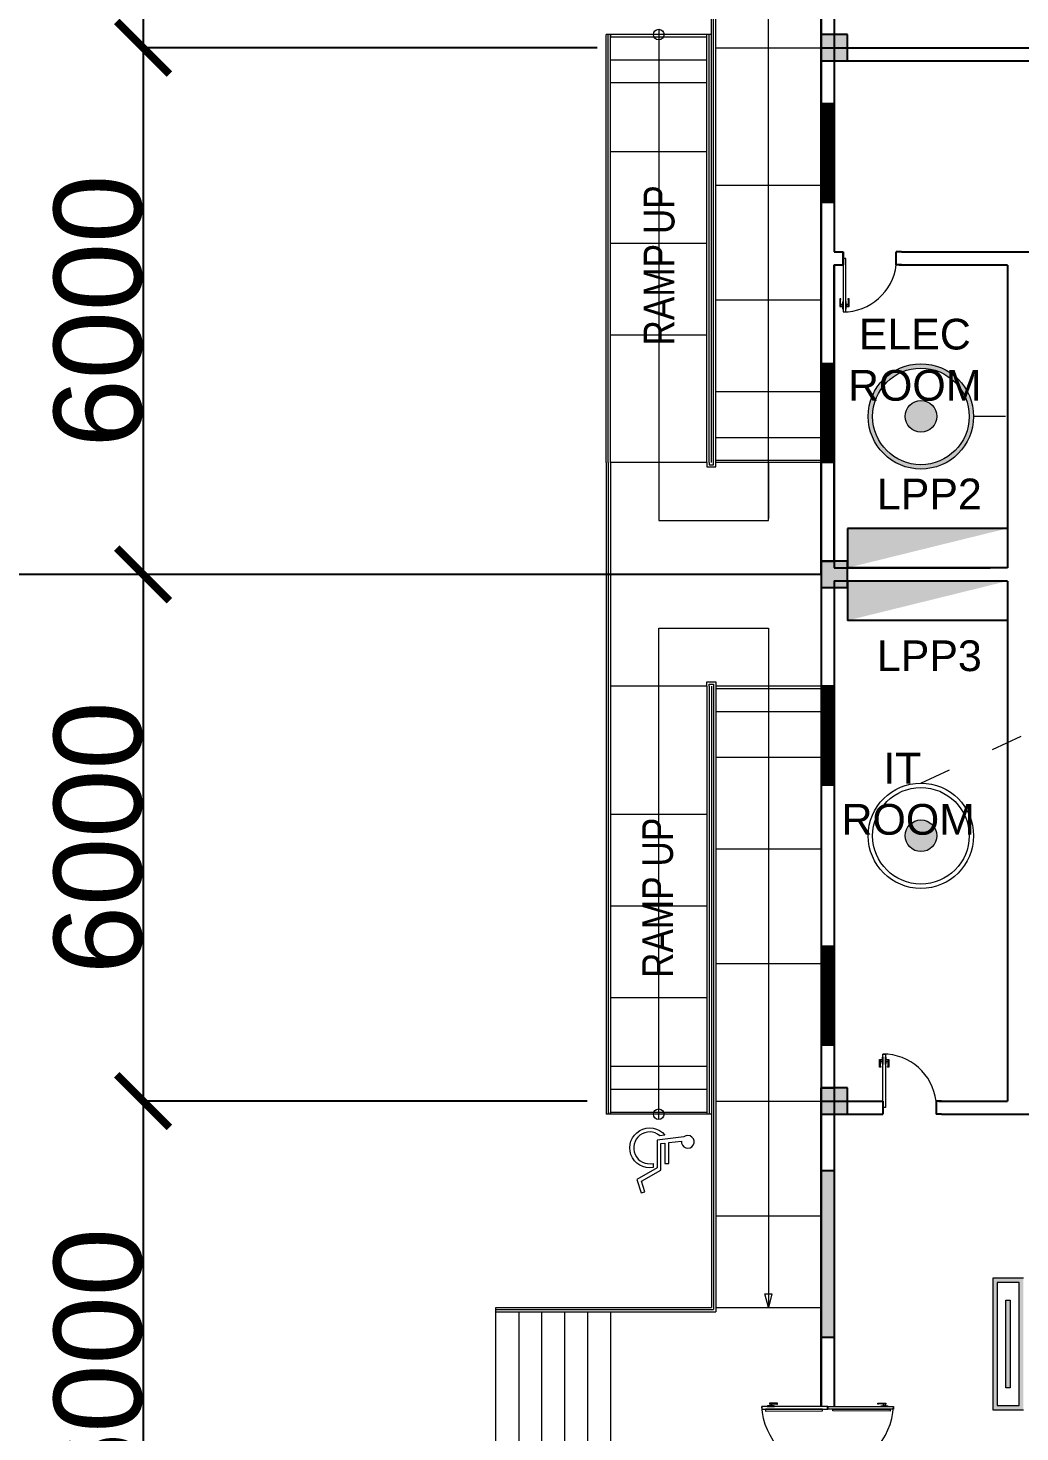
# Model space of a CAD drawing. Header units: millimetres. Extents: x 3339 to 2017737, y 4955 to 2748989.
# Drawn here: x 1420207 to 1431505, y 1251940 to 1267933 of the extents above; entities that cross this region are included whole.
import ezdxf

# ---------------------------------------------------------------- set-up
doc = ezdxf.new("R2010")
doc.units = ezdxf.units.MM
doc.header["$LTSCALE"] = 30
doc.linetypes.add('ACAD_ISO03W100', pattern=[30, 12, -18])
for name, color, linetype, lineweight in [('A-DETL-GENF', 92, 'Continuous', 13), ('A-DOOR', 31, 'Continuous', 13), ('LIGHT LINES', 6, 'ACAD_ISO03W100', 13), ('LIGHTS', 6, 'Continuous', 13), ('STAIR', 1, 'Continuous', 5), ('T-WAL', 4, 'Continuous', 5)]:
    doc.layers.add(name, color=color, linetype=linetype, lineweight=lineweight)
for name, color, linetype in [('DIM LINES', 7, 'Continuous'), ('TEXT', 7, 'Continuous'), ('window', 92, 'Continuous')]:
    doc.layers.add(name, color=color, linetype=linetype)
doc.styles.add('Arial Narrow', font='ARIALN.TTF', dxfattribs={"height": 200})
doc.styles.get("Standard").update_dxf_attribs({"font": 'arial.ttf'})
doc.dimstyles.new('GREEN', dxfattribs={"dimtxt": 1000, "dimasz": 600, "dimexe": 0.18, "dimexo": 0.0625, "dimgap": 0.09, "dimtad": 2, "dimdec": 0, "dimzin": 0, "dimdsep": 46, "dimtxsty": 'Standard', "dimblk": 'ARCHTICK', "dimcen": 0.09, "dimclrd": 3, "dimclre": 3, "dimclrt": 2, "dimadec": 0, "dimazin": 0, "dimtfac": 1, "dimtdec": 0, "dimtofl": 0, "dimtmove": 0, "dimatfit": 3, "dimfxl": 1, "dimtolj": 1, "dimtzin": 0, "dimarcsym": 0})
pattern_1 = [(45, (1428186.85928, 1237541.24652), (-0.08838834765, 0.08838834765), [])]
pattern_2 = [(45, (1428186.85928, 1240503.74652), (-0.08838834765, 0.08838834765), [])]

# ---------------------------------------------------------------- blocks, each defined once
blk = doc.blocks.new('_ArchTick')
at = {"color": 0, "linetype": 'ByBlock', "const_width": 0.15}
blk.add_lwpolyline([(-0.5, -0.5), (0.5, 0.5)], dxfattribs=at)
blk = doc.blocks.new('*D605')
at = {"layer": 'Defpoints', "color": 0, "transparency": 16777216}
for p in [(1412530, 1308509), (1429240, 1308509), (1429240, 1238709)]:
    blk.add_point(p, dxfattribs=at)
at = {"layer": 'DIM LINES', "color": 3, "linetype": 'ByBlock', "lineweight": -2, "transparency": 16777216}
for p, q in [((1429240, 1308509), (1412530, 1308509)), ((1412530, 1238709), (1412530, 1308509)), ((1429240, 1238709), (1412530, 1238709))]:
    blk.add_line(p, q, dxfattribs=at)
at = {"layer": 'DIM LINES', "color": 3, "lineweight": -2, "transparency": 16777216, "xscale": 600, "yscale": 600, "zscale": 600}
for p, rotation in [((1412530, 1308509), 90), ((1412530, 1238709), 270)]:
    blk.add_blockref('_ArchTick', p, dxfattribs=dict(at, rotation=rotation))
at = {"layer": 'DIM LINES', "color": 2, "transparency": 16777216, "insert": (1412020, 1273609), "char_height": 1000, "attachment_point": 5, "rotation": 90}
blk.add_mtext('\\A1;69800', dxfattribs=at)
blk = doc.blocks.new('*D638')
at = {"layer": 'Defpoints', "color": 0, "transparency": 16777216}
for p in [(1417228, 1261709), (1429240, 1261709), (1429240, 1238709)]:
    blk.add_point(p, dxfattribs=at)
at = {"layer": 'DIM LINES', "color": 3, "linetype": 'ByBlock', "lineweight": -2, "transparency": 16777216}
for p, q in [((1429240, 1261709), (1417228, 1261709)), ((1417228, 1238709), (1417228, 1261709)), ((1429240, 1238709), (1417228, 1238709))]:
    blk.add_line(p, q, dxfattribs=at)
at = {"layer": 'DIM LINES', "color": 3, "lineweight": -2, "transparency": 16777216, "xscale": 600, "yscale": 600, "zscale": 600}
for p, rotation in [((1417228, 1261709), 90), ((1417228, 1238709), 270)]:
    blk.add_blockref('_ArchTick', p, dxfattribs=dict(at, rotation=rotation))
at = {"layer": 'DIM LINES', "color": 2, "transparency": 16777216, "insert": (1416717, 1250209), "char_height": 1000, "attachment_point": 5, "rotation": 90}
blk.add_mtext('\\A1;23000', dxfattribs=at)
blk = doc.blocks.new('*D857')
at = {"layer": 'Defpoints', "color": 0, "transparency": 16777216}
for p in [(1417228, 1284709), (1429240, 1284709), (1429240, 1261709)]:
    blk.add_point(p, dxfattribs=at)
at = {"layer": 'DIM LINES', "color": 3, "linetype": 'ByBlock', "lineweight": -2, "transparency": 16777216}
for p, q in [((1429240, 1284709), (1417228, 1284709)), ((1417228, 1261709), (1417228, 1284709)), ((1429240, 1261709), (1417228, 1261709))]:
    blk.add_line(p, q, dxfattribs=at)
at = {"layer": 'DIM LINES', "color": 3, "lineweight": -2, "transparency": 16777216, "xscale": 600, "yscale": 600, "zscale": 600}
for p, rotation in [((1417228, 1284709), 90), ((1417228, 1261709), 270)]:
    blk.add_blockref('_ArchTick', p, dxfattribs=dict(at, rotation=rotation))
at = {"layer": 'DIM LINES', "color": 2, "transparency": 16777216, "insert": (1416717, 1273209), "char_height": 1000, "attachment_point": 5, "rotation": 90}
blk.add_mtext('\\A1;23000', dxfattribs=at)
blk = doc.blocks.new('*D639')
at = {"layer": 'Defpoints', "color": 0, "transparency": 16777216}
for p in [(1429240, 1261709), (1421517, 1255709), (1426576, 1255709)]:
    blk.add_point(p, dxfattribs=at)
at = {"layer": 'DIM LINES', "color": 3, "linetype": 'ByBlock', "lineweight": -2, "transparency": 16777216}
for p, q in [((1429240, 1261709), (1421516, 1261709)), ((1421517, 1261709), (1421517, 1255709)), ((1426576, 1255709), (1421516, 1255709))]:
    blk.add_line(p, q, dxfattribs=at)
at = {"layer": 'DIM LINES', "color": 3, "lineweight": -2, "transparency": 16777216, "xscale": 600, "yscale": 600, "zscale": 600}
for p, rotation in [((1421517, 1261709), 90), ((1421517, 1255709), 270)]:
    blk.add_blockref('_ArchTick', p, dxfattribs=dict(at, rotation=rotation))
at = {"layer": 'DIM LINES', "color": 2, "transparency": 16777216, "insert": (1421006, 1258709), "char_height": 1000, "attachment_point": 5, "rotation": 90}
blk.add_mtext('\\A1;6000', dxfattribs=at)
blk = doc.blocks.new('*D640')
at = {"layer": 'Defpoints', "color": 0, "transparency": 16777216}
for p in [(1426576, 1255709), (1421517, 1249709), (1429240, 1249709)]:
    blk.add_point(p, dxfattribs=at)
at = {"layer": 'DIM LINES', "color": 3, "linetype": 'ByBlock', "lineweight": -2, "transparency": 16777216}
for p, q in [((1426576, 1255709), (1421516, 1255709)), ((1421517, 1255709), (1421517, 1249709)), ((1429240, 1249709), (1421516, 1249709))]:
    blk.add_line(p, q, dxfattribs=at)
at = {"layer": 'DIM LINES', "color": 3, "lineweight": -2, "transparency": 16777216, "xscale": 600, "yscale": 600, "zscale": 600}
for p, rotation in [((1421517, 1255709), 90), ((1421517, 1249709), 270)]:
    blk.add_blockref('_ArchTick', p, dxfattribs=dict(at, rotation=rotation))
at = {"layer": 'DIM LINES', "color": 2, "transparency": 16777216, "insert": (1421006, 1252709), "char_height": 1000, "attachment_point": 5, "rotation": 90}
blk.add_mtext('\\A1;6000', dxfattribs=at)
blk = doc.blocks.new('*D642')
at = {"layer": 'Defpoints', "color": 0, "transparency": 16777216}
for p in [(1426689, 1267709), (1421517, 1261709), (1429240, 1261709)]:
    blk.add_point(p, dxfattribs=at)
at = {"layer": 'DIM LINES', "color": 3, "linetype": 'ByBlock', "lineweight": -2, "transparency": 16777216}
for p, q in [((1426688, 1267709), (1421516, 1267709)), ((1421517, 1267709), (1421517, 1261709)), ((1429240, 1261709), (1421516, 1261709))]:
    blk.add_line(p, q, dxfattribs=at)
at = {"layer": 'DIM LINES', "color": 3, "lineweight": -2, "transparency": 16777216, "xscale": 600, "yscale": 600, "zscale": 600}
for p, rotation in [((1421517, 1267709), 90), ((1421517, 1261709), 270)]:
    blk.add_blockref('_ArchTick', p, dxfattribs=dict(at, rotation=rotation))
at = {"layer": 'DIM LINES', "color": 2, "transparency": 16777216, "insert": (1421006, 1264709), "char_height": 1000, "attachment_point": 5, "rotation": 90}
blk.add_mtext('\\A1;6000', dxfattribs=at)
blk = doc.blocks.new('*D644')
at = {"layer": 'Defpoints', "color": 0, "transparency": 16777216}
for p in [(1429240, 1273709), (1421517, 1267709), (1426689, 1267709)]:
    blk.add_point(p, dxfattribs=at)
at = {"layer": 'DIM LINES', "color": 3, "linetype": 'ByBlock', "lineweight": -2, "transparency": 16777216}
for p, q in [((1429240, 1273709), (1421516, 1273709)), ((1421517, 1273709), (1421517, 1267709)), ((1426688, 1267709), (1421516, 1267709))]:
    blk.add_line(p, q, dxfattribs=at)
at = {"layer": 'DIM LINES', "color": 3, "lineweight": -2, "transparency": 16777216, "xscale": 600, "yscale": 600, "zscale": 600}
for p, rotation in [((1421517, 1273709), 90), ((1421517, 1267709), 270)]:
    blk.add_blockref('_ArchTick', p, dxfattribs=dict(at, rotation=rotation))
at = {"layer": 'DIM LINES', "color": 2, "transparency": 16777216, "insert": (1421006, 1270709), "char_height": 1000, "attachment_point": 5, "rotation": 90}
blk.add_mtext('\\A1;6000', dxfattribs=at)
blk = doc.blocks.new('double door no base 0.5')
at = {"color": 0}
for p, q in [((62065, 59903), (62095, 59903)), ((63478, 59903), (63508, 59903))]:
    blk.add_line(p, q, dxfattribs=at)
at = {"layer": 'A-DETL-GENF'}
for p, q in [((62095, 59843), (62095, 59193)), ((62118, 59843), (62095, 59843)), ((62118, 59193), (62118, 59843)), ((63456, 59193), (63456, 59843)), ((63456, 59843), (63478, 59843)), ((63478, 59843), (63478, 59193)), ((62036, 59324), (62027, 59332)), ((62027, 59332), (62027, 59271)), ((62042, 59332), (62027, 59332)), ((62027, 59271), (62036, 59271)), ((62037, 59271), (62027, 59271)), ((62027, 59271), (62027, 59242)), ((62027, 59242), (62037, 59242)), ((62036, 59271), (62036, 59324)), ((62036, 59324), (62042, 59324)), ((62037, 59242), (62037, 59271)), ((62037, 59268), (62037, 59244)), ((62061, 59268), (62037, 59268)), ((62037, 59244), (62061, 59244)), ((62042, 59324), (62042, 59332)), ((62065, 59299), (62061, 59294)), ((62061, 59294), (62061, 59218)), ((62061, 59244), (62061, 59268)), ((62061, 59218), (62065, 59214)), ((62065, 59214), (62065, 59299)), ((62095, 59193), (62118, 59193)), ((63478, 59193), (63456, 59193)), ((63508, 59214), (63508, 59299)), ((63508, 59299), (63513, 59294)), ((63513, 59218), (63508, 59214)), ((63513, 59294), (63513, 59218)), ((63513, 59244), (63513, 59268)), ((63513, 59268), (63537, 59268)), ((63537, 59244), (63513, 59244)), ((63532, 59324), (63532, 59332)), ((63532, 59332), (63546, 59332)), ((63538, 59324), (63532, 59324)), ((63537, 59271), (63546, 59271)), ((63537, 59242), (63537, 59271)), ((63537, 59268), (63537, 59244)), ((63546, 59242), (63537, 59242)), ((63538, 59324), (63546, 59332)), ((63538, 59271), (63538, 59324)), ((63546, 59271), (63538, 59271)), ((63546, 59332), (63546, 59271)), ((63546, 59271), (63546, 59242))]:
    blk.add_line(p, q, dxfattribs=at)
at = {"layer": 'A-DOOR', "lineweight": 18}
for p, q in [((62065, 59903), (62065, 59153)), ((62065, 59903), (62095, 59903)), ((62095, 59153), (62095, 59903)), ((63478, 59153), (63478, 59903)), ((63508, 59903), (63478, 59903)), ((63508, 59903), (63508, 59153)), ((62065, 59153), (62095, 59153)), ((63508, 59153), (63478, 59153))]:
    blk.add_line(p, q, dxfattribs=at)
at = {"layer": 'A-DOOR'}
blk.add_line((62787, 59847), (62787, 59903), dxfattribs=at)
for centre, start, end in [((62030, 59913), 272.6963, 355.0387), ((63544, 59913), 184.9613, 267.3037)]:
    blk.add_arc(centre, 760, start, end, dxfattribs=at)

msp = doc.modelspace()

# ---------------------------------------------------------------- hatches: boundary and pattern name
h = msp.add_hatch(color=2)
h.dxf.hatch_style = 1
h.paths.add_polyline_path([(1429540.35, 1267859.357), (1429240.35, 1267859.357), (1429240.35, 1267559.357), (1429540.35, 1267559.357)])
at = {"true_color": 0xf8d731}
h = msp.add_hatch(color=40, dxfattribs=at)
h.dxf.hatch_style = 1
h.paths.add_polyline_path([(1429540.35, 1262234.177), (1429540.35, 1261784.177), (1431365.35, 1262234.177)])
h = msp.add_hatch(color=2)
h.dxf.hatch_style = 1
h.paths.add_polyline_path([(1429540.35, 1261859.357), (1429240.35, 1261859.357), (1429240.35, 1261559.357), (1429540.35, 1261559.357)])
h = msp.add_hatch(color=40, dxfattribs=at)
h.dxf.hatch_style = 1
h.paths.add_polyline_path([(1429540.35, 1261634.177), (1429540.35, 1261184.177), (1431365.35, 1261634.177)])
h = msp.add_hatch(color=2)
h.dxf.hatch_style = 1
h.paths.add_polyline_path([(1429540.35, 1255859.357), (1429240.35, 1255859.357), (1429240.35, 1255559.357), (1429540.35, 1255559.357)])
at = {"layer": 'LIGHTS'}
h = msp.add_hatch(color=256, dxfattribs=at)
h.dxf.hatch_style = 1
h.paths.add_polyline_path([(1430977.334, 1263509.357, 1), (1429777.334, 1263509.357, 1)])
h.paths.add_polyline_path([(1429827.334, 1263509.357, -1), (1430927.334, 1263509.357, -1)], flags=16)
h.paths.add_polyline_path([(1430197.334, 1263509.357, -1), (1430557.334, 1263509.357, -1)], flags=0)
h = msp.add_hatch(color=256, dxfattribs=at)
h.dxf.hatch_style = 1
h.paths.add_polyline_path([(1430557.334, 1263509.357, 1), (1430197.334, 1263509.357, 1)])
h = msp.add_hatch(color=256, dxfattribs=at)
h.dxf.hatch_style = 1
h.paths.add_polyline_path([(1430557.334, 1258731.586, 1), (1430197.334, 1258731.586, 1)])
h = msp.add_hatch(color=256, dxfattribs=at)
h.dxf.hatch_style = 1
h.paths.add_polyline_path([(1431194.527, 1252192.697), (1431544.527, 1252192.697), (1431544.527, 1253692.697), (1431194.527, 1253692.697)])
h.paths.add_polyline_path([(1431244.527, 1253642.697), (1431494.527, 1253642.697), (1431494.527, 1252242.697), (1431244.527, 1252242.697)], flags=16)
h.paths.add_polyline_path([(1431344.527, 1253442.697), (1431394.527, 1253442.697), (1431394.527, 1252442.697), (1431344.527, 1252442.697)], flags=0)
h = msp.add_hatch(color=256, dxfattribs=at)
h.dxf.hatch_style = 1
h.paths.add_polyline_path([(1431394.527, 1253442.697), (1431344.527, 1253442.697), (1431344.527, 1252442.697), (1431394.527, 1252442.697)])
at = {"layer": 'window'}
h = msp.add_hatch(dxfattribs=at)
h.set_pattern_fill('ANSI31', color=256)
h.set_pattern_definition(pattern_2)
h.paths.add_polyline_path([(1429390.35, 1267071.857), (1429240.35, 1267071.857), (1429240.35, 1265946.857), (1429390.35, 1265946.857)])
h = msp.add_hatch(dxfattribs=at)
h.set_pattern_fill('ANSI31', color=256)
h.set_pattern_definition(pattern_1)
h.paths.add_polyline_path([(1429390.35, 1264109.357), (1429240.35, 1264109.357), (1429240.35, 1262984.357), (1429390.35, 1262984.357)])
h = msp.add_hatch(dxfattribs=at)
h.set_pattern_fill('ANSI31', color=256)
h.set_pattern_definition(pattern_1)
h.paths.add_polyline_path([(1429390.35, 1259309.357), (1429240.35, 1259309.357), (1429240.35, 1260434.357), (1429390.35, 1260434.357)])
h = msp.add_hatch(dxfattribs=at)
h.set_pattern_fill('ANSI31', color=256)
h.set_pattern_definition(pattern_2)
h.paths.add_polyline_path([(1429390.35, 1256346.857), (1429240.35, 1256346.857), (1429240.35, 1257471.857), (1429390.35, 1257471.857)])
h = msp.add_hatch(color=256, dxfattribs=at)
h.dxf.hatch_style = 1
h.paths.add_polyline_path([(1429388.73, 1254920.107), (1429240.35, 1254920.107), (1429240.35, 1253020.107), (1429388.73, 1253020.107)])

# ---------------------------------------------------------------- linework, layer by layer
for p, q in [((1429240.35, 1271187.858), (1429240.35, 1252230.857)), ((1429390.35, 1271187.858), (1429390.35, 1265384.357)), ((1429240.35, 1267709.357), (1429240.35, 1267559.357)), ((1429390.35, 1267559.357), (1429390.35, 1265384.357)), ((1430157.85, 1265384.357), (1430096.226, 1265384.357)), ((1430096.226, 1265234.357), (1430096.226, 1265384.357)), ((1429390.35, 1265234.357), (1429390.35, 1261784.357)), ((1429390.35, 1261859.357), (1429390.35, 1265234.357)), ((1430157.85, 1265234.357), (1430096.226, 1265234.357)), ((1429390.35, 1264109.357), (1429390.35, 1262984.357)), ((1431365.35, 1262234.177), (1429540.35, 1262234.177)), ((1429540.35, 1262234.177), (1429540.35, 1261784.177)), ((1431365.35, 1262234.177), (1431365.35, 1261784.177)), ((1429240.35, 1261709.357), (1429240.35, 1261859.357)), ((1429240.35, 1261859.357), (1429390.35, 1261859.357)), ((1429240.35, 1261709.357), (1429240.35, 1261559.357)), ((1431365.35, 1261784.177), (1429540.35, 1261784.177)), ((1429540.35, 1261559.357), (1429540.35, 1261709.357)), ((1429540.35, 1261559.177), (1429540.35, 1261709.177)), ((1429240.35, 1261559.357), (1429390.35, 1261559.357)), ((1429390.35, 1261634.357), (1429390.35, 1252230.857)), ((1429390.35, 1261559.357), (1429540.35, 1261559.357)), ((1431365.35, 1261634.177), (1429540.35, 1261634.177)), ((1429540.35, 1261634.177), (1429540.35, 1261184.177)), ((1431365.35, 1261634.177), (1431365.35, 1261184.177)), ((1431365.35, 1261184.177), (1429540.35, 1261184.177)), ((1429240.35, 1255709.357), (1429240.35, 1255859.357)), ((1429240.35, 1255859.357), (1429390.35, 1255859.357)), ((1430611.6, 1255709.357), (1430549.976, 1255709.357)), ((1430549.976, 1255709.357), (1430549.976, 1255559.357)), ((1429390.35, 1255559.357), (1429390.35, 1252230.857)), ((1430611.6, 1255559.357), (1430549.976, 1255559.357)), ((1429240.35, 1254920.107), (1429240.35, 1253020.107))]:
    msp.add_line(p, q)
at = {"color": 0}
for p, q in [((1429240.35, 1267709.357), (1429240.35, 1271187.858)), ((1429240.35, 1267709.357), (1429240.35, 1270109.357)), ((1429240.35, 1261709.357), (1429240.35, 1267709.357)), ((1429240.35, 1267709.357), (1435240.35, 1267709.357)), ((1429240.35, 1267559.357), (1435390.35, 1267559.357)), ((1429390.35, 1265384.357), (1429490.35, 1265384.357)), ((1429490.35, 1265309.357), (1429490.35, 1265384.357)), ((1429490.35, 1265384.357), (1429490.35, 1265234.357)), ((1429490.35, 1265234.357), (1429490.35, 1265384.357)), ((1430157.85, 1265384.357), (1431615.35, 1265384.177)), ((1429240.35, 1261709.357), (1429240.35, 1265309.357)), ((1429390.35, 1265234.357), (1429490.35, 1265234.357)), ((1430129.35, 1265234.357), (1431365.35, 1265234.357)), ((1431365.35, 1265234.177), (1431365.35, 1261784.177)), ((1429390.35, 1261784.357), (1431165.35, 1261784.357)), ((1429390.35, 1261634.357), (1431165.35, 1261634.357)), ((1431365.35, 1261634.177), (1431365.35, 1255709.177)), ((1429240.35, 1252230.857), (1429240.35, 1255709.357)), ((1429240.35, 1255709.357), (1429944.1, 1255709.357)), ((1429390.35, 1255709.357), (1429944.1, 1255709.357)), ((1429944.1, 1255709.357), (1429944.1, 1255559.357)), ((1429944.1, 1255709.357), (1429944.1, 1255559.357)), ((1430583.1, 1255709.357), (1431365.35, 1255709.357)), ((1429240.35, 1255559.357), (1429944.1, 1255559.357)), ((1430611.6, 1255559.357), (1431715.35, 1255559.177))]:
    msp.add_line(p, q, dxfattribs=at)
for points in [[(1429540.35, 1267859.357), (1429240.35, 1267859.357), (1429240.35, 1267559.357), (1429540.35, 1267559.357), (1429540.35, 1267859.357)], [(1429540.35, 1261859.357), (1429240.35, 1261859.357), (1429240.35, 1261559.357), (1429540.35, 1261559.357), (1429540.35, 1261859.357)], [(1429540.35, 1255859.357), (1429240.35, 1255859.357), (1429240.35, 1255559.357), (1429540.35, 1255559.357), (1429540.35, 1255859.357)]]:
    msp.add_lwpolyline(points, close=True)
at = {"layer": 'A-DETL-GENF'}
for p, q in [((1429452.25, 1264849.95), (1429452.25, 1264788.145)), ((1429466.621, 1264849.95), (1429452.25, 1264849.95)), ((1429460.835, 1264841.059), (1429452.25, 1264849.645)), ((1429452.25, 1264788.145), (1429460.835, 1264788.145)), ((1429461.775, 1264788.145), (1429452.25, 1264788.145)), ((1429452.25, 1264788.145), (1429452.25, 1264759.57)), ((1429452.25, 1264759.57), (1429461.775, 1264759.57)), ((1429460.835, 1264788.145), (1429460.835, 1264841.059)), ((1429460.835, 1264841.059), (1429466.621, 1264841.059)), ((1429461.775, 1264759.57), (1429461.775, 1264788.145)), ((1429461.775, 1264785.764), (1429461.775, 1264761.951)), ((1429485.588, 1264785.764), (1429461.775, 1264785.764)), ((1429461.775, 1264761.951), (1429485.588, 1264761.951)), ((1429466.621, 1264841.059), (1429466.621, 1264849.95)), ((1429490.35, 1264816.72), (1429485.588, 1264811.957)), ((1429485.588, 1264811.957), (1429485.588, 1264735.757)), ((1429485.588, 1264761.951), (1429485.588, 1264785.764)), ((1429485.588, 1264735.757), (1429490.35, 1264730.995)), ((1429490.35, 1264730.995), (1429490.35, 1264816.72)), ((1429525.113, 1264811.957), (1429520.35, 1264816.72)), ((1429520.35, 1264816.72), (1429520.35, 1264730.995)), ((1429520.35, 1264730.995), (1429525.113, 1264735.757)), ((1429525.113, 1264735.757), (1429525.113, 1264811.957)), ((1429548.925, 1264785.764), (1429525.113, 1264785.764)), ((1429525.113, 1264785.764), (1429525.113, 1264761.951)), ((1429525.113, 1264761.951), (1429548.925, 1264761.951)), ((1429558.45, 1264849.95), (1429544.079, 1264849.95)), ((1429544.079, 1264849.95), (1429544.079, 1264841.059)), ((1429544.079, 1264841.059), (1429549.865, 1264841.059)), ((1429548.925, 1264788.145), (1429548.925, 1264759.57)), ((1429558.45, 1264788.145), (1429548.925, 1264788.145)), ((1429548.925, 1264761.951), (1429548.925, 1264785.764)), ((1429548.925, 1264759.57), (1429558.45, 1264759.57)), ((1429549.865, 1264841.059), (1429558.45, 1264849.645)), ((1429549.865, 1264841.059), (1429549.865, 1264788.145)), ((1429549.865, 1264788.145), (1429558.45, 1264788.145)), ((1429558.45, 1264788.145), (1429558.45, 1264849.95)), ((1429558.45, 1264759.57), (1429558.45, 1264788.145)), ((1429906, 1256155.57), (1429906, 1256184.145)), ((1429906, 1256184.145), (1429915.525, 1256184.145)), ((1429906, 1256093.765), (1429906, 1256155.57)), ((1429906, 1256155.57), (1429914.585, 1256155.57)), ((1429915.525, 1256155.57), (1429906, 1256155.57)), ((1429914.585, 1256102.655), (1429906, 1256094.07)), ((1429914.585, 1256155.57), (1429914.585, 1256102.655)), ((1429914.585, 1256102.655), (1429920.371, 1256102.655)), ((1429915.525, 1256184.145), (1429915.525, 1256155.57)), ((1429915.525, 1256157.951), (1429915.525, 1256181.764)), ((1429915.525, 1256181.764), (1429939.338, 1256181.764)), ((1429939.338, 1256157.951), (1429915.525, 1256157.951)), ((1429920.371, 1256102.655), (1429920.371, 1256093.765)), ((1429939.338, 1256207.957), (1429944.1, 1256212.72)), ((1429939.338, 1256131.757), (1429939.338, 1256207.957)), ((1429939.338, 1256181.764), (1429939.338, 1256157.951)), ((1429944.1, 1256126.995), (1429939.338, 1256131.757)), ((1429944.1, 1256212.72), (1429944.1, 1256126.995)), ((1429974.1, 1256212.72), (1429978.863, 1256207.957)), ((1429974.1, 1256126.995), (1429974.1, 1256212.72)), ((1429978.863, 1256131.757), (1429974.1, 1256126.995)), ((1429978.863, 1256207.957), (1429978.863, 1256131.757)), ((1429978.863, 1256157.951), (1429978.863, 1256181.764)), ((1429978.863, 1256181.764), (1430002.675, 1256181.764)), ((1430002.675, 1256157.951), (1429978.863, 1256157.951)), ((1429997.829, 1256093.765), (1429997.829, 1256102.655)), ((1429997.829, 1256102.655), (1430003.615, 1256102.655)), ((1430002.675, 1256155.57), (1430002.675, 1256184.145)), ((1430002.675, 1256184.145), (1430012.2, 1256184.145)), ((1430002.675, 1256181.764), (1430002.675, 1256157.951)), ((1430012.2, 1256155.57), (1430002.675, 1256155.57)), ((1430003.615, 1256102.655), (1430003.615, 1256155.57)), ((1430003.615, 1256155.57), (1430012.2, 1256155.57)), ((1430003.615, 1256102.655), (1430012.2, 1256094.07)), ((1430012.2, 1256184.145), (1430012.2, 1256155.57)), ((1430012.2, 1256155.57), (1430012.2, 1256093.765)), ((1429920.371, 1256093.765), (1429906, 1256093.765)), ((1430012.2, 1256093.765), (1429997.829, 1256093.765))]:
    msp.add_line(p, q, dxfattribs=at)
at = {"layer": 'A-DOOR', "lineweight": 18}
for p, q in [((1429520.35, 1265309.357), (1429490.35, 1265309.357)), ((1429490.35, 1265309.357), (1429490.35, 1264698.857)), ((1429490.35, 1265309.357), (1429490.35, 1265234.357)), ((1429520.35, 1264698.857), (1429520.35, 1265309.357)), ((1429490.35, 1264698.857), (1429520.35, 1264698.857)), ((1429944.1, 1255634.357), (1429944.1, 1256244.857)), ((1429944.1, 1256244.857), (1429974.1, 1256244.857)), ((1429974.1, 1256244.857), (1429974.1, 1255634.357)), ((1429944.1, 1255634.357), (1429944.1, 1255709.357)), ((1429974.1, 1255634.357), (1429944.1, 1255634.357))]:
    msp.add_line(p, q, dxfattribs=at)
at = {"layer": 'A-DOOR'}
for centre, start, end in [((1429490.35, 1265309.357), 270, 352.94338), ((1429944.1, 1255634.357), 7.05662, 90)]:
    msp.add_arc(centre, 610.5, start, end, dxfattribs=at)
at = {"layer": 'LIGHT LINES'}
for p, q in [((1432240.35, 1263509.357), (1430977.334, 1263509.357)), ((1430377.334, 1259331.586), (1432165.35, 1260171.857))]:
    msp.add_line(p, q, dxfattribs=at)
at = {"layer": 'LIGHTS'}
for p, q in [((1431544.527, 1253692.697), (1431194.527, 1253692.697)), ((1431194.527, 1253692.697), (1431194.527, 1252192.622)), ((1431494.527, 1253642.697), (1431244.527, 1253642.697)), ((1431244.527, 1253642.697), (1431244.527, 1252242.622)), ((1431494.527, 1252242.697), (1431494.527, 1253642.697)), ((1431344.527, 1252442.697), (1431344.527, 1253442.697)), ((1431344.527, 1253442.697), (1431394.527, 1253442.697)), ((1431394.527, 1253442.697), (1431394.527, 1252442.697)), ((1431394.527, 1252442.697), (1431344.527, 1252442.697)), ((1431194.527, 1252192.697), (1431544.527, 1252192.697)), ((1431244.527, 1252242.697), (1431494.527, 1252242.697))]:
    msp.add_line(p, q, dxfattribs=at)
for centre, radius in [((1430377.334, 1263509.357), 600), ((1430377.334, 1263509.357), 550), ((1430377.334, 1263509.357), 180), ((1430377.334, 1258731.586), 600), ((1430377.334, 1258731.586), 550), ((1430377.334, 1258731.586), 180)]:
    msp.add_circle(centre, radius, dxfattribs=at)
at = {"layer": 'STAIR', "color": 1}
for p, q in [((1428640.35, 1262321.857), (1428640.35, 1270059.357)), ((1427390.35, 1267919.737), (1427390.35, 1262321.857)), ((1427390.35, 1262321.857), (1428640.35, 1262321.857)), ((1427390.35, 1255498.978), (1427390.35, 1261096.857)), ((1427390.35, 1261096.857), (1428640.35, 1261096.857)), ((1428640.35, 1261096.857), (1428640.35, 1253359.357)), ((1428640.35, 1253359.357), (1428598.385, 1253512.755)), ((1428598.385, 1253512.755), (1428679.15, 1253512.755)), ((1428679.15, 1253512.755), (1428640.35, 1253359.357))]:
    msp.add_line(p, q, dxfattribs=at)
at = {"layer": 'STAIR'}
for p, q in [((1427990.35, 1267859.357), (1426790.35, 1267859.357)), ((1426840.35, 1267859.357), (1426840.35, 1267834.357)), ((1426840.35, 1267834.357), (1427940.35, 1267834.357)), ((1426840.35, 1267573.246), (1426840.35, 1267834.357)), ((1426790.35, 1262984.357), (1426790.35, 1260434.357)), ((1426815.35, 1262984.357), (1426815.35, 1260434.357)), ((1427940.35, 1262984.357), (1426840.35, 1262984.357)), ((1426840.35, 1262984.357), (1426840.35, 1260434.357)), ((1426840.35, 1262984.357), (1426840.35, 1261709.357)), ((1427940.35, 1262984.357), (1427940.35, 1262934.357)), ((1427965.35, 1262984.357), (1427965.35, 1262959.357)), ((1428015.35, 1262959.357), (1428015.35, 1262984.357)), ((1429240.35, 1262984.357), (1428040.35, 1262984.357)), ((1428040.35, 1262934.357), (1428040.35, 1262984.357)), ((1428640.35, 1262984.357), (1428640.35, 1262346.857)), ((1427940.35, 1262934.357), (1428040.35, 1262934.357)), ((1427965.35, 1262959.357), (1428015.35, 1262959.357)), ((1426840.35, 1261709.357), (1429240.35, 1261709.357)), ((1427940.35, 1260434.357), (1426840.35, 1260434.357)), ((1427940.35, 1260434.357), (1427940.35, 1260484.357)), ((1427940.35, 1260484.357), (1428040.35, 1260484.357)), ((1427965.35, 1260434.357), (1427965.35, 1260459.357)), ((1427965.35, 1260459.357), (1428015.35, 1260459.357)), ((1428015.35, 1260459.357), (1428015.35, 1260434.357)), ((1428040.35, 1260484.357), (1428040.35, 1260434.357)), ((1429240.35, 1260434.357), (1428040.35, 1260434.357)), ((1426840.35, 1255845.469), (1426840.35, 1255584.357)), ((1427990.35, 1255559.357), (1426790.35, 1255559.357)), ((1426840.35, 1255559.357), (1426840.35, 1255584.357)), ((1426840.35, 1255584.357), (1427940.35, 1255584.357)), ((1429390.35, 1255559.357), (1429240.35, 1255559.357)), ((1425534.795, 1249709.357), (1425534.795, 1253359.357)), ((1425534.795, 1253359.357), (1427990.35, 1253359.357)), ((1425534.795, 1253334.357), (1428015.35, 1253334.357)), ((1425534.795, 1253309.357), (1428040.35, 1253309.357))]:
    msp.add_line(p, q, dxfattribs=at)
at = {"layer": 'STAIR', "color": 0, "linetype": 'ByBlock'}
for points in [[(1427460.48, 1255321.929), (1427403.927, 1255315.084, 1.607748101), (1427325.976, 1254999.248), (1427325.976, 1254953.372, -1.729757262)], [(1427416.023, 1255225.844), (1427461.046, 1255231.294), (1427461.046, 1254998.065), (1427506.069, 1254998.065), (1427506.069, 1255236.744), (1427649.01, 1255254.046, 4.985504912), (1427677.05, 1255302.792), (1427370.999, 1255265.746), (1427370.999, 1254947.367), (1427142.572, 1254817.479), (1427190.269, 1254662.357), (1427233.304, 1254675.589), (1427196.221, 1254796.192), (1427416.023, 1254921.176)]]:
    msp.add_lwpolyline(points, format="xyb", close=True, dxfattribs=at)
at = {"layer": 'STAIR', "color": 1}
for centre in [(1427390.35, 1267859.357), (1427390.35, 1255559.357)]:
    msp.add_circle(centre, 60.379, dxfattribs=at)
at = {"layer": 'T-WAL', "color": 244, "linetype": 'ByBlock', "true_color": 0x991b1e}
for p, q in [((1427990.35, 1262984.357), (1427990.35, 1270059.357)), ((1428015.35, 1262984.357), (1428015.35, 1270084.357)), ((1428040.35, 1262984.357), (1428040.35, 1268492.691)), ((1426790.35, 1262984.357), (1426790.35, 1267859.357)), ((1426815.35, 1262984.357), (1426815.35, 1267859.357)), ((1426840.35, 1262984.357), (1426840.35, 1267859.357)), ((1427940.35, 1262984.357), (1427940.35, 1267859.357)), ((1427965.35, 1262984.357), (1427965.35, 1267859.357)), ((1428040.35, 1267709.357), (1429240.35, 1267709.357)), ((1426840.35, 1267573.246), (1427940.35, 1267573.246)), ((1426840.35, 1267312.135), (1427940.35, 1267312.135)), ((1426840.35, 1266528.802), (1427940.35, 1266528.802)), ((1428040.35, 1266142.691), (1429240.35, 1266142.691)), ((1426840.35, 1265484.357), (1427940.35, 1265484.357)), ((1428040.35, 1264837.135), (1429240.35, 1264837.135)), ((1426840.35, 1264439.913), (1427940.35, 1264439.913)), ((1428040.35, 1263792.691), (1429240.35, 1263792.691)), ((1428040.35, 1263270.469), (1429240.35, 1263270.469)), ((1428040.35, 1263009.357), (1429240.35, 1263009.357)), ((1426790.35, 1260434.357), (1426790.35, 1255559.357)), ((1426815.35, 1260434.357), (1426815.35, 1255559.357)), ((1426840.35, 1260434.357), (1426840.35, 1255559.357)), ((1427940.35, 1260434.357), (1427940.35, 1255559.357)), ((1427965.35, 1260434.357), (1427965.35, 1255559.357)), ((1427990.35, 1260434.357), (1427990.35, 1253359.357)), ((1428015.35, 1260434.357), (1428015.35, 1253334.357)), ((1428040.35, 1260434.357), (1428040.35, 1254926.024)), ((1428040.35, 1260409.357), (1429240.35, 1260409.357)), ((1428040.35, 1260148.246), (1429240.35, 1260148.246)), ((1428040.35, 1259626.024), (1429240.35, 1259626.024)), ((1426840.35, 1258978.802), (1427940.35, 1258978.802)), ((1428040.35, 1258581.58), (1429240.35, 1258581.58)), ((1426840.35, 1257934.357), (1427940.35, 1257934.357)), ((1428040.35, 1257276.024), (1429240.35, 1257276.024)), ((1426840.35, 1256889.913), (1427940.35, 1256889.913)), ((1426840.35, 1256106.58), (1427940.35, 1256106.58)), ((1426840.35, 1255845.469), (1427940.35, 1255845.469)), ((1428040.35, 1255709.357), (1429240.35, 1255709.357)), ((1428040.35, 1254926.024), (1428040.35, 1253309.357)), ((1429240.35, 1254926.024), (1429240.35, 1253359.357)), ((1428040.35, 1254403.802), (1429240.35, 1254403.802)), ((1425795.906, 1253309.357), (1425795.906, 1249709.357)), ((1426057.017, 1253309.357), (1426057.017, 1249709.357)), ((1426318.128, 1253309.357), (1426318.128, 1249709.357)), ((1426579.239, 1253309.357), (1426579.239, 1249709.357)), ((1426840.35, 1253309.357), (1426840.35, 1249709.357)), ((1428040.35, 1253359.357), (1429240.35, 1253359.357))]:
    msp.add_line(p, q, dxfattribs=at)
at = {"layer": 'window'}
for p, q in [((1429390.35, 1267071.857), (1429240.35, 1267071.857)), ((1429390.35, 1265946.857), (1429240.35, 1265946.857)), ((1429390.35, 1264109.357), (1429240.35, 1264109.357)), ((1429390.35, 1262984.357), (1429240.35, 1262984.357)), ((1429390.35, 1260434.357), (1429240.35, 1260434.357)), ((1429390.35, 1259309.357), (1429240.35, 1259309.357)), ((1429390.35, 1257471.857), (1429240.35, 1257471.857)), ((1429390.35, 1256346.857), (1429240.35, 1256346.857)), ((1429240.35, 1254920.107), (1429388.73, 1254920.107)), ((1429240.35, 1253020.107), (1429388.73, 1253020.107))]:
    msp.add_line(p, q, dxfattribs=at)

# ---------------------------------------------------------------- block references
at = {"color": 0, "xscale": -1, "rotation": 270.0004165749342}
msp.add_blockref('double door no base 0.5', (1369412.579, 1188722.151), dxfattribs=at)
at = {"color": 0, "rotation": 89.99958342506585}
msp.add_blockref('double door no base 0.5', (1489218.121, 1188722.151), dxfattribs=at)

# ---------------------------------------------------------------- texts
at = {"layer": 'STAIR', "color": 1, "char_height": 350, "attachment_point": 1, "rotation": 90, "style": 'Arial Narrow'}
for insert in [(1427219.796, 1264316.265), (1427202.979, 1257111.749)]:
    msp.add_mtext_dynamic_manual_height_columns('RAMP UP', width=2734.67667, gutter_width=1011.132, heights=[253.4], dxfattribs=dict(at, insert=insert))
at = {"layer": 'TEXT', "char_height": 350, "attachment_point": 1}
for s, insert in [('\\pxqc;ELEC ROOM', (1429248.888, 1264621.623)), ('\\pxqc;IT\\P ROOM', (1429106.766, 1259677.096))]:
    msp.add_mtext_dynamic_manual_height_columns(s, width=2116.25379, gutter_width=0, heights=[1406.025], dxfattribs=dict(at, insert=insert))
at = {"layer": 'TEXT', "color": 40, "true_color": 0xf8d731, "char_height": 350, "attachment_point": 1}
for s, insert in [('\\pxqc;LPP2', (1430053.921, 1262800.822)), ('\\pxqc;LPP3', (1430053.921, 1260957.596))]:
    msp.add_mtext_dynamic_manual_height_columns(s, width=837.91337, gutter_width=0, heights=[0], dxfattribs=dict(at, insert=insert))

# ---------------------------------------------------------------- dimensions: what is measured, and where the dimension line sits
at = {"layer": 'DIM LINES', "color": 0}
for base, p1, p2, picture, middle in [((1412530.319, 1308509.357), (1429240.35, 1238709.357), (1429240.35, 1308509.357), '*D605', (1412019.656, 1273609.357)), ((1417227.976, 1284709.357), (1429240.35, 1261709.357), (1429240.35, 1284709.357), '*D857', (1416716.972, 1273209.357)), ((1421516.606, 1267709.357), (1429240.35, 1273709.357), (1426688.547, 1267709.357), '*D644', (1421005.943, 1270709.357)), ((1421516.606, 1261709.357), (1426688.547, 1267709.357), (1429240.35, 1261709.357), '*D642', (1421005.943, 1264709.357)), ((1417227.976, 1261709.357), (1429240.35, 1238709.357), (1429240.35, 1261709.357), '*D638', (1416716.972, 1250209.357)), ((1421516.606, 1255709.357), (1429240.35, 1261709.357), (1426575.989, 1255709.357), '*D639', (1421005.943, 1258709.357)), ((1421516.606, 1249709.357), (1426575.989, 1255709.357), (1429240.35, 1249709.357), '*D640', (1421005.943, 1252709.357))]:
    dim = msp.add_linear_dim(base=base, p1=p1, p2=p2, angle=90, dimstyle='GREEN', dxfattribs=at)
    dim.commit()
    dim.dimension.update_dxf_attribs({"geometry": picture, "text_midpoint": middle})

doc.saveas('drawing.dxf')
